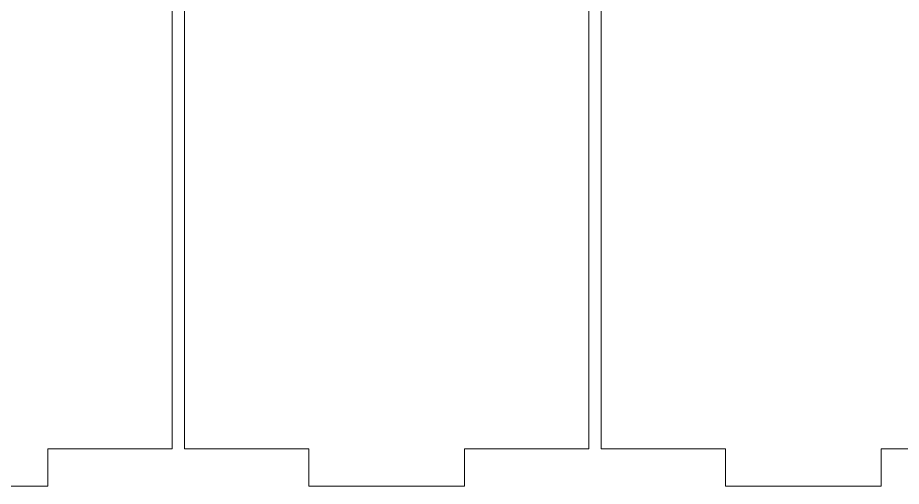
# Model space of a CAD drawing. Header units: millimetres. Extents: x -450 to 450, y -635 to 635.
# Drawn here: x 21.5 to 163.6, y 406.2 to 481.5 of the extents above; entities that cross this region are included whole.
import ezdxf

# ---------------------------------------------------------------- set-up
doc = ezdxf.new("R2010")
doc.units = ezdxf.units.MM
doc.header["$MEASUREMENT"] = 0
doc.layers.add('Camada 1', color=7, linetype='Continuous')

msp = doc.modelspace()

# ---------------------------------------------------------------- linework, layer by layer
at = {"layer": 'Camada 1', "color": 250, "lineweight": 20}
for points in [[(1.3334, 406.1801), (1.3334, 406.1801), (26.3334, 406.1801), (26.3334, 406.1801), (26.3334, 406.1801), (26.3334, 406.1801), (26.3334, 412.1801), (26.3334, 412.1801), (26.3334, 412.1801), (26.3334, 412.1801), (46.3334, 412.1801), (46.3334, 412.1801), (46.3334, 412.1801), (46.3334, 412.1801), (46.3334, 512.1801), (46.3334, 512.1801), (46.3334, 512.1801), (46.3334, 512.1801), (26.3334, 512.1801), (26.3334, 512.1801), (26.3334, 512.1801), (26.3334, 512.1801), (26.3334, 518.1801), (26.3334, 518.1801), (26.3334, 518.1801), (26.3334, 518.1801), (1.3334, 518.1801), (1.3334, 518.1801), (1.3334, 518.1801), (1.3334, 518.1801), (1.3334, 512.1801), (1.3334, 512.1801), (1.3334, 512.1801), (1.3334, 512.1801), (-18.6666, 512.1801), (-18.6666, 512.1801), (-18.6666, 512.1801), (-18.6666, 512.1801), (-18.6666, 412.1801), (-18.6666, 412.1801), (-18.6666, 412.1801), (-18.6666, 412.1801), (1.3334, 412.1801), (1.3334, 412.1801), (1.3334, 412.1801), (1.3334, 412.1801), (1.3334, 406.1801), (1.3334, 406.1801)], [(68.3334, 406.1801), (68.3334, 406.1801), (93.3334, 406.1801), (93.3334, 406.1801), (93.3334, 406.1801), (93.3334, 406.1801), (93.3334, 412.1801), (93.3334, 412.1801), (93.3334, 412.1801), (93.3334, 412.1801), (113.3334, 412.1801), (113.3334, 412.1801), (113.3334, 412.1801), (113.3334, 412.1801), (113.3334, 512.1801), (113.3334, 512.1801), (113.3334, 512.1801), (113.3334, 512.1801), (93.3334, 512.1801), (93.3334, 512.1801), (93.3334, 512.1801), (93.3334, 512.1801), (93.3334, 518.1801), (93.3334, 518.1801), (93.3334, 518.1801), (93.3334, 518.1801), (68.3334, 518.1801), (68.3334, 518.1801), (68.3334, 518.1801), (68.3334, 518.1801), (68.3334, 512.1801), (68.3334, 512.1801), (68.3334, 512.1801), (68.3334, 512.1801), (48.3334, 512.1801), (48.3334, 512.1801), (48.3334, 512.1801), (48.3334, 512.1801), (48.3334, 412.1801), (48.3334, 412.1801), (48.3334, 412.1801), (48.3334, 412.1801), (68.3334, 412.1801), (68.3334, 412.1801), (68.3334, 412.1801), (68.3334, 412.1801), (68.3334, 406.1801), (68.3334, 406.1801)], [(135.3334, 406.1801), (135.3334, 406.1801), (160.3334, 406.1801), (160.3334, 406.1801), (160.3334, 406.1801), (160.3334, 406.1801), (160.3334, 412.1801), (160.3334, 412.1801), (160.3334, 412.1801), (160.3334, 412.1801), (180.3334, 412.1801), (180.3334, 412.1801), (180.3334, 412.1801), (180.3334, 412.1801), (180.3334, 512.1801), (180.3334, 512.1801), (180.3334, 512.1801), (180.3334, 512.1801), (160.3334, 512.1801), (160.3334, 512.1801), (160.3334, 512.1801), (160.3334, 512.1801), (160.3334, 518.1801), (160.3334, 518.1801), (160.3334, 518.1801), (160.3334, 518.1801), (135.3334, 518.1801), (135.3334, 518.1801), (135.3334, 518.1801), (135.3334, 518.1801), (135.3334, 512.1801), (135.3334, 512.1801), (135.3334, 512.1801), (135.3334, 512.1801), (115.3334, 512.1801), (115.3334, 512.1801), (115.3334, 512.1801), (115.3334, 512.1801), (115.3334, 412.1801), (115.3334, 412.1801), (115.3334, 412.1801), (115.3334, 412.1801), (135.3334, 412.1801), (135.3334, 412.1801), (135.3334, 412.1801), (135.3334, 412.1801), (135.3334, 406.1801), (135.3334, 406.1801)]]:
    msp.add_open_spline(points, degree=3, knots=[0, 0, 0, 0, 0.07692308, 0.07692308, 0.07692308, 0.07692308, 0.15384615, 0.15384615, 0.15384615, 0.15384615, 0.23076923, 0.23076923, 0.23076923, 0.23076923, 0.30769231, 0.30769231, 0.30769231, 0.30769231, 0.38461538, 0.38461538, 0.38461538, 0.38461538, 0.46153846, 0.46153846, 0.46153846, 0.46153846, 0.53846154, 0.53846154, 0.53846154, 0.53846154, 0.61538462, 0.61538462, 0.61538462, 0.61538462, 0.69230769, 0.69230769, 0.69230769, 0.69230769, 0.76923077, 0.76923077, 0.76923077, 0.76923077, 0.84615385, 0.84615385, 0.84615385, 0.84615385, 1, 1, 1, 1], dxfattribs=at)

doc.saveas('drawing.dxf')
